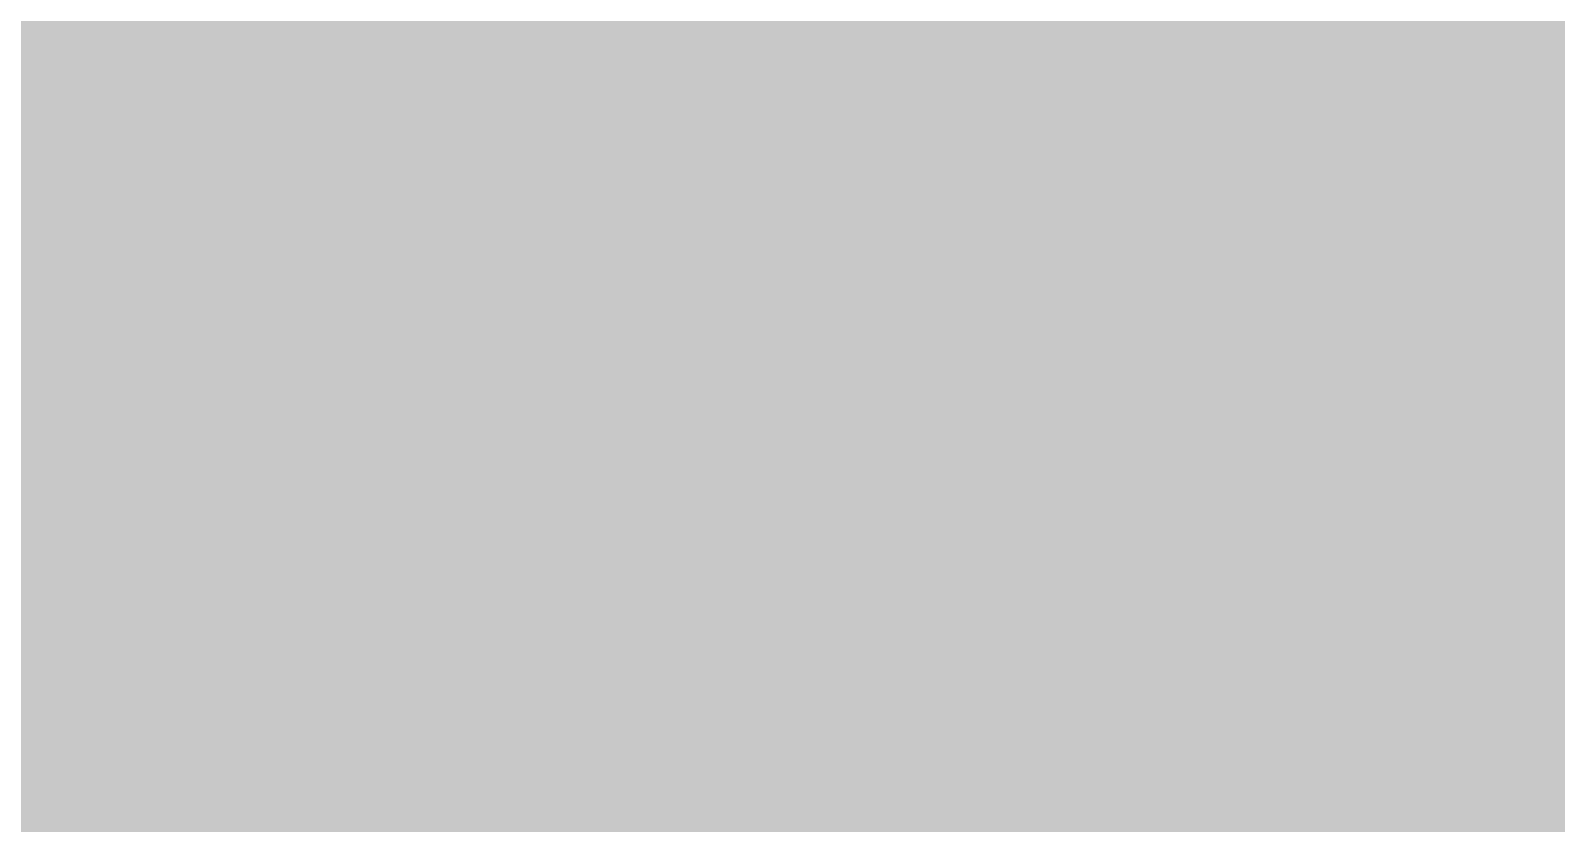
# Model space of a CAD drawing. Header units: inches. Extents: x -2 to 343, y -53 to 63.
# Drawn here: x 12.53 to 13.912, y -21.673 to -20.956 of the extents above; entities that cross this region are included whole.
import ezdxf

# ---------------------------------------------------------------- set-up
doc = ezdxf.new("R2010")
doc.units = ezdxf.units.IN
for name, color, linetype in [('Bottom Layer', 5, 'Continuous'), ('Bottom Overlay', 54, 'Continuous'), ('Bottom Solder', 6, 'Continuous'), ('Drill Drawing', 1, 'Continuous'), ('Multi-Layer', 9, 'Continuous'), ('Pad Holes', 156, 'Continuous'), ('Top Layer', 1, 'Continuous'), ('Top Paste', 8, 'Continuous'), ('Top Solder', 216, 'Continuous')]:
    doc.layers.add(name, color=color, linetype=linetype)
doc.styles.add('Arial', font='', dxfattribs={"height": 0.2})
doc.styles.get('Arial').set_extended_font_data('Arial')

# ---------------------------------------------------------------- blocks, each defined once
blk = doc.blocks.new('38_SMD_M______101')
at = {"layer": 'Bottom Layer'}
h = blk.add_hatch(color=5, dxfattribs=at)
edge = h.paths.add_edge_path()
edge.add_arc((-1.95, 1.16), 0.3, 0, 360)
at = {"layer": 'Bottom Solder'}
h = blk.add_hatch(color=6, dxfattribs=at)
edge = h.paths.add_edge_path()
edge.add_arc((-1.95, 1.16), 0.3, 0, 360)
at = {"layer": 'Multi-Layer'}
h = blk.add_hatch(color=9, dxfattribs=at)
edge = h.paths.add_edge_path()
edge.add_arc((-1.95, 1.16), 0.3, 0, 360)
at = {"layer": 'Pad Holes'}
h = blk.add_hatch(color=7, dxfattribs=at)
edge = h.paths.add_edge_path()
edge.add_arc((-1.95, 1.16), 0.15, 0, 360)
at = {"layer": 'Top Layer'}
for points in [[(-3.1, 3.01), (-2.2, 3.01), (-2.2, 2.11), (-3.1, 2.11)], [(-1.7, 3.01), (-0.8, 3.01), (-0.8, 2.11), (-1.7, 2.11)], [(-3.1, 1.61), (-2.2, 1.61), (-2.2, 0.71), (-3.1, 0.71)], [(-1.7, 1.61), (-0.8, 1.61), (-0.8, 0.71), (-1.7, 0.71)]]:
    blk.add_hatch(color=1, dxfattribs=at).paths.add_polyline_path(points)
h = blk.add_hatch(color=1, dxfattribs=at)
edge = h.paths.add_edge_path()
edge.add_arc((-1.95, 1.16), 0.3, 0, 360)
at = {"layer": 'Top Paste'}
for points in [[(-3.1, 3.01), (-2.2, 3.01), (-2.2, 2.11), (-3.1, 2.11)], [(-1.7, 3.01), (-0.8, 3.01), (-0.8, 2.11), (-1.7, 2.11)], [(-3.1, 1.61), (-2.2, 1.61), (-2.2, 0.71), (-3.1, 0.71)], [(-1.7, 1.61), (-0.8, 1.61), (-0.8, 0.71), (-1.7, 0.71)]]:
    blk.add_hatch(color=8, dxfattribs=at).paths.add_polyline_path(points)
at = {"layer": 'Top Solder'}
for points in [[(-3.2016, 3.1116), (-2.0984, 3.1116), (-2.0984, 2.0084), (-3.2016, 2.0084)], [(-1.8016, 3.1116), (-0.6984, 3.1116), (-0.6984, 2.0084), (-1.8016, 2.0084)], [(-3.2016, 1.7116), (-2.0984, 1.7116), (-2.0984, 0.6084), (-3.2016, 0.6084)], [(-1.8016, 1.7116), (-0.6984, 1.7116), (-0.6984, 0.6084), (-1.8016, 0.6084)]]:
    blk.add_hatch(color=216, dxfattribs=at).paths.add_polyline_path(points)
h = blk.add_hatch(color=216, dxfattribs=at)
edge = h.paths.add_edge_path()
edge.add_arc((-1.95, 1.16), 0.3, 0, 360)

msp = doc.modelspace()

# ---------------------------------------------------------------- linework, layer by layer
at = {"layer": 'Bottom Layer'}
for points in [[(12.8707, -21.306, 0.635, 0.635, 0), (12.8707, -19.906, 0.635, 0.635, 0)], [(12.1707, -21.306, 0.635, 0.635, 0), (12.8707, -21.306, 0.635, 0.635, 0)], [(12.8707, -21.306, 0.635, 0.635, 0), (14.9707, -21.306, 0.635, 0.635, 0)], [(12.8707, -22.006, 0.635, 0.635, 0), (12.8707, -21.306, 0.635, 0.635, 0)]]:
    msp.add_lwpolyline(points, format="xyseb", dxfattribs=at)
msp.add_lwpolyline([(12.7119, -21.306, 0.3175, 0.3175, 1), (13.0294, -21.306, 0.3175, 0.3175, 1)], format="xyseb", close=True, dxfattribs=at)
msp.add_lwpolyline([(12.7119, -21.306, 0.3175, 0.3175, 1), (13.0294, -21.306, 0.3175, 0.3175, 1)], format="xyseb", close=True, dxfattribs=at)
msp.add_lwpolyline([(12.7119, -21.306, 0.3175, 0.3175, 1), (13.0294, -21.306, 0.3175, 0.3175, 1)], format="xyseb", close=True, dxfattribs=at)
msp.add_lwpolyline([(12.7119, -21.306, 0.3175, 0.3175, 1), (13.0294, -21.306, 0.3175, 0.3175, 1)], format="xyseb", close=True, dxfattribs=at)
at = {"layer": 'Drill Drawing'}
for points in [[(13.3167, -21.052, 0.0508, 0.0508, 0), (13.5707, -21.179, 0.0508, 0.0508, 0)], [(13.3167, -21.052, 0.0508, 0.0508, 0), (13.4437, -21.306, 0.0508, 0.0508, 0)], [(13.5707, -21.179, 0.0508, 0.0508, 0), (13.8247, -21.052, 0.0508, 0.0508, 0)], [(13.6977, -21.306, 0.0508, 0.0508, 0), (13.8247, -21.052, 0.0508, 0.0508, 0)], [(13.3167, -21.56, 0.0508, 0.0508, 0), (13.4437, -21.306, 0.0508, 0.0508, 0)], [(13.6977, -21.306, 0.0508, 0.0508, 0), (13.8247, -21.56, 0.0508, 0.0508, 0)], [(13.3167, -21.56, 0.0508, 0.0508, 0), (13.5707, -21.433, 0.0508, 0.0508, 0)], [(13.5707, -21.433, 0.0508, 0.0508, 0), (13.8247, -21.56, 0.0508, 0.0508, 0)]]:
    msp.add_lwpolyline(points, format="xyseb", dxfattribs=at)
for points in [[(13.304, -21.052, 0.0254, 0.0254, 1), (13.3294, -21.052, 0.0254, 0.0254, 1)], [(13.304, -21.052, 0.0254, 0.0254, 1), (13.3294, -21.052, 0.0254, 0.0254, 1)], [(13.812, -21.052, 0.0254, 0.0254, 1), (13.8374, -21.052, 0.0254, 0.0254, 1)], [(13.812, -21.052, 0.0254, 0.0254, 1), (13.8374, -21.052, 0.0254, 0.0254, 1)], [(13.558, -21.179, 0.0254, 0.0254, 1), (13.5834, -21.179, 0.0254, 0.0254, 1)], [(13.558, -21.179, 0.0254, 0.0254, 1), (13.5834, -21.179, 0.0254, 0.0254, 1)], [(13.431, -21.306, 0.0254, 0.0254, 1), (13.4564, -21.306, 0.0254, 0.0254, 1)], [(13.431, -21.306, 0.0254, 0.0254, 1), (13.4564, -21.306, 0.0254, 0.0254, 1)], [(13.685, -21.306, 0.0254, 0.0254, 1), (13.7104, -21.306, 0.0254, 0.0254, 1)], [(13.685, -21.306, 0.0254, 0.0254, 1), (13.7104, -21.306, 0.0254, 0.0254, 1)], [(13.558, -21.433, 0.0254, 0.0254, 1), (13.5834, -21.433, 0.0254, 0.0254, 1)], [(13.558, -21.433, 0.0254, 0.0254, 1), (13.5834, -21.433, 0.0254, 0.0254, 1)], [(13.304, -21.56, 0.0254, 0.0254, 1), (13.3294, -21.56, 0.0254, 0.0254, 1)], [(13.304, -21.56, 0.0254, 0.0254, 1), (13.3294, -21.56, 0.0254, 0.0254, 1)], [(13.812, -21.56, 0.0254, 0.0254, 1), (13.8374, -21.56, 0.0254, 0.0254, 1)], [(13.812, -21.56, 0.0254, 0.0254, 1), (13.8374, -21.56, 0.0254, 0.0254, 1)]]:
    msp.add_lwpolyline(points, format="xyseb", close=True, dxfattribs=at)
at = {"layer": 'Top Layer'}
msp.add_lwpolyline([(13.5707, -22.006, 0.635, 0.635, 0), (13.5707, -20.606, 0.635, 0.635, 0)], format="xyseb", dxfattribs=at)

# ---------------------------------------------------------------- block references
at = {"rotation": 90}
msp.add_blockref('38_SMD_M______101', (14.7307, -19.356), dxfattribs=at)

# ---------------------------------------------------------------- texts
at = {"layer": 'Bottom Overlay', "style": 'Arial', "text_generation_flag": 2}
for s, p in [('R16', (11.8422, -23.1703)), ('R15', (13.0901, -23.1703))]:
    msp.add_text(s, height=0.762, rotation=270, dxfattribs=at).set_placement(p)

doc.saveas('drawing.dxf')
